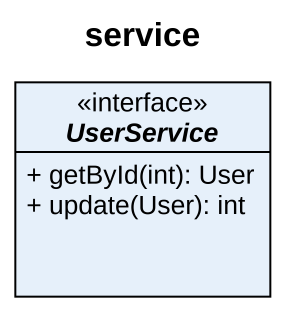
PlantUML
@startuml
title service
hide circle
hide empty members
skinparam classAttributeIconSize 0
interface UserService <<interface>> {
  + getById(int): User
  + update(User): int
}
@enduml
